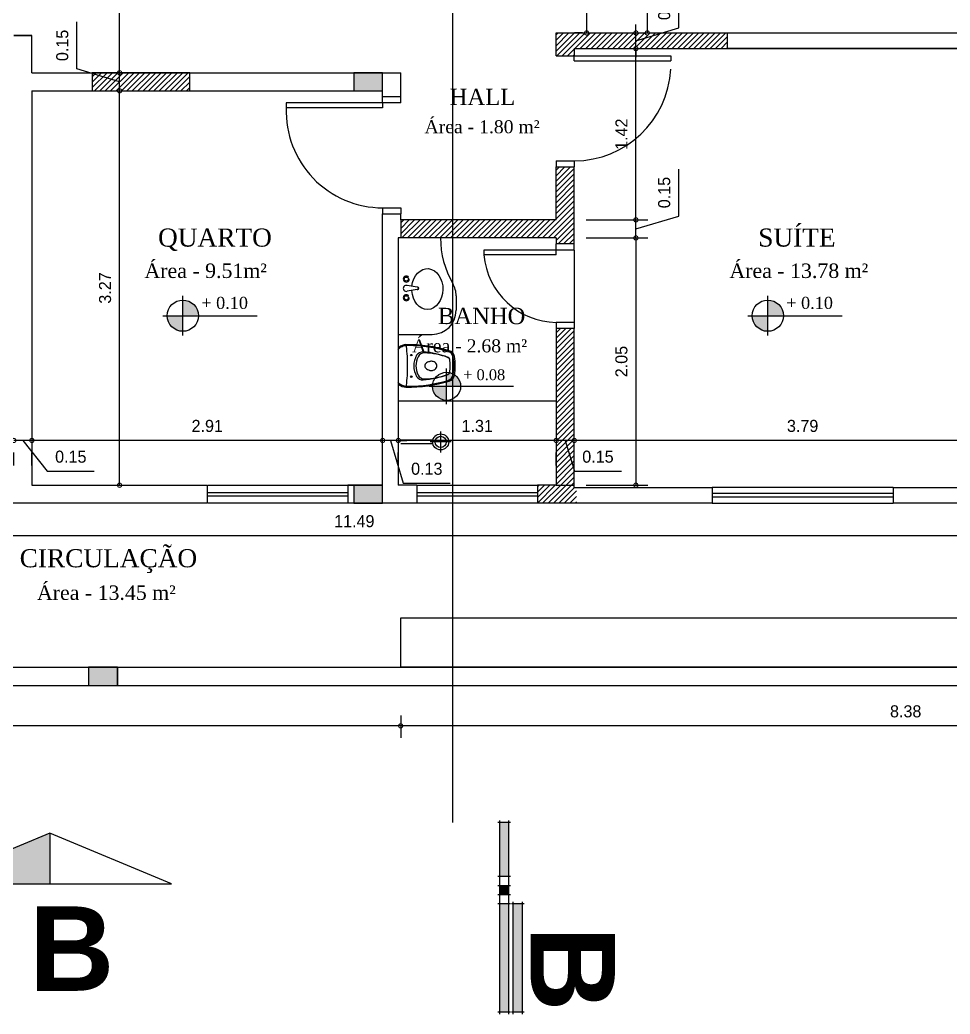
# Model space of a CAD drawing. Extents: x 130 to 509, y 87 to 225.
# Drawn here: x 296.2 to 303.92, y 150.36 to 158.61 of the extents above; entities that cross this region are included whole.
import ezdxf

# ---------------------------------------------------------------- set-up
doc = ezdxf.new("R2010")
doc.units = 0
doc.header["$LTSCALE"] = 7
doc.linetypes.add('ACAD_ISO05W100', pattern=[37.5, 24, -3, 0.5, -3, 0.5, -3, 0.5, -3])
doc.linetypes.add('HIDDEN', pattern=[0.375, 0.25, -0.125])
doc.layers.get('0').update_dxf_attribs({"linetype": 'CONTINUOUS'})
doc.layers.get('DEFPOINTS').update_dxf_attribs({"linetype": 'CONTINUOUS'})
for name, color, linetype in [('01', 7, 'CONTINUOUS'), ('02', 2, 'CONTINUOUS'), ('04', 4, 'CONTINUOUS'), ('05', 5, 'CONTINUOUS'), ('06', 6, 'CONTINUOUS'), ('20', 2, 'CONTINUOUS'), ('20T', 2, 'HIDDEN'), ('30', 3, 'CONTINUOUS'), ('40', 4, 'CONTINUOUS'), ('60', 1, 'CONTINUOUS'), ('CORTE', 5, 'ACAD_ISO05W100'), ('COTAS', 7, 'CONTINUOUS'), ('CT', 8, 'CONTINUOUS'), ('HACH', 7, 'CONTINUOUS'), ('TEXTO', 3, 'CONTINUOUS')]:
    doc.layers.add(name, color=color, linetype=linetype)
doc.styles.add('SANSSERIFBOLD', font='sasb____.pfb')
doc.styles.add('TIMES', font='times.ttf')
doc.dimstyles.get("Standard").update_dxf_attribs({"dimtxt": 0.18, "dimasz": 0.18, "dimexe": 0.18, "dimexo": 0.0625, "dimgap": 0.09, "dimtad": 0, "dimtih": 1, "dimtoh": 1, "dimdec": 4, "dimzin": 0, "dimdsep": 46, "dimtxsty": 'Standard', "dimcen": 0.09, "dimadec": 0, "dimazin": 0, "dimtfac": 1, "dimtdec": 4, "dimtofl": 0, "dimtmove": 0, "dimatfit": 3, "dimfxl": 1, "dimtolj": 1, "dimtzin": 0, "dimarcsym": 0})
pattern_1 = [(45, (-0.118566, 2.160687), (-0.0224506403, 0.0224506403), [])]

# ---------------------------------------------------------------- blocks, each defined once
blk = doc.blocks.new('_DOTSMALL')
at = {"color": 0, "linetype": 'ByBlock', "const_width": 0.5}
blk.add_lwpolyline([(-0.0625, 0, 1), (0.0625, 0, 1)], format="xyb", close=True, dxfattribs=at)
blk = doc.blocks.new('*D35')
at = {"color": 0, "linetype": 'ByBlock'}
for p, q in [((300.7999, 154.9778), (300.7999, 155.2188)), ((304.5899, 154.9778), (304.5899, 155.2188)), ((304.5899, 155.1188), (300.7999, 155.1188))]:
    blk.add_line(p, q, dxfattribs=at)
at = {"layer": 'DEFPOINTS', "color": 0, "linetype": 'ByBlock'}
for p in [(300.7999, 155.1188), (300.7999, 154.7278), (304.5899, 154.7278)]:
    blk.add_point(p, dxfattribs=at)
at = {"color": 0, "linetype": 'ByBlock', "xscale": 0.07, "yscale": 0.07, "zscale": 0.07, "rotation": 180}
blk.add_blockref('_DOTSMALL', (300.7999, 155.1188), dxfattribs=at)
at = {"color": 0, "linetype": 'ByBlock', "xscale": 0.07, "yscale": 0.07, "zscale": 0.07}
blk.add_blockref('_DOTSMALL', (304.5899, 155.1188), dxfattribs=at)
at = {"color": 2, "linetype": 'ByBlock', "insert": (302.6949, 155.2388), "char_height": 0.1, "attachment_point": 5}
blk.add_mtext('\\A1;3.79', dxfattribs=at)
blk = doc.blocks.new('*D37')
at = {"layer": 'COTAS', "color": 0}
for p, q in [((300.7999, 155.1188), (300.6499, 155.1188)), ((300.7249, 155.1188), (300.8014, 154.8638)), ((300.6499, 154.9123), (300.6499, 155.0188)), ((300.8014, 154.8638), (301.1914, 154.8638))]:
    blk.add_line(p, q, dxfattribs=at)
at = {"layer": 'DEFPOINTS', "color": 0}
for p in [(300.6499, 155.1623), (300.6499, 155.1188), (300.7999, 154.7278)]:
    blk.add_point(p, dxfattribs=at)
at = {"layer": 'COTAS', "color": 0, "xscale": 0.07, "yscale": 0.07, "zscale": 0.07, "rotation": 180}
blk.add_blockref('_DOTSMALL', (300.6499, 155.1188), dxfattribs=at)
at = {"layer": 'COTAS', "color": 0, "xscale": 0.07, "yscale": 0.07, "zscale": 0.07}
blk.add_blockref('_DOTSMALL', (300.7999, 155.1188), dxfattribs=at)
at = {"layer": 'COTAS', "color": 2, "insert": (300.9964, 154.9838), "char_height": 0.1, "attachment_point": 5}
blk.add_mtext('\\A1;0.15', dxfattribs=at)
blk = doc.blocks.new('*D38')
at = {"layer": 'COTAS', "color": 0}
for p, q in [((300.6499, 155.1188), (299.3399, 155.1188)), ((299.3399, 154.9123), (299.3399, 155.0188))]:
    blk.add_line(p, q, dxfattribs=at)
at = {"layer": 'DEFPOINTS', "color": 0}
for p in [(299.3399, 155.1623), (300.6499, 155.1623), (299.3399, 155.1188)]:
    blk.add_point(p, dxfattribs=at)
at = {"layer": 'COTAS', "color": 0, "xscale": 0.07, "yscale": 0.07, "zscale": 0.07, "rotation": 180}
blk.add_blockref('_DOTSMALL', (299.3399, 155.1188), dxfattribs=at)
at = {"layer": 'COTAS', "color": 0, "xscale": 0.07, "yscale": 0.07, "zscale": 0.07}
blk.add_blockref('_DOTSMALL', (300.6499, 155.1188), dxfattribs=at)
at = {"layer": 'COTAS', "color": 2, "insert": (299.9949, 155.2388), "char_height": 0.1, "attachment_point": 5}
blk.add_mtext('\\A1;1.31', dxfattribs=at)
blk = doc.blocks.new('*D39')
at = {"layer": 'COTAS', "color": 0}
for p, q in [((299.2099, 155.1188), (299.1399, 155.1188)), ((299.3399, 155.1188), (299.2099, 155.1188)), ((299.3399, 155.1188), (299.2099, 155.1188)), ((299.2749, 155.1188), (299.3814, 154.7638)), ((299.3399, 155.1188), (299.4099, 155.1188)), ((299.2099, 154.9123), (299.2099, 155.0188)), ((299.3814, 154.7638), (299.7714, 154.7638))]:
    blk.add_line(p, q, dxfattribs=at)
at = {"layer": 'DEFPOINTS', "color": 0}
for p in [(299.2099, 155.1623), (299.3399, 155.1623), (299.2099, 155.1188)]:
    blk.add_point(p, dxfattribs=at)
at = {"layer": 'COTAS', "color": 0, "xscale": 0.07, "yscale": 0.07, "zscale": 0.07}
blk.add_blockref('_DOTSMALL', (299.2099, 155.1188), dxfattribs=at)
at = {"layer": 'COTAS', "color": 0, "xscale": 0.07, "yscale": 0.07, "zscale": 0.07, "rotation": 180}
blk.add_blockref('_DOTSMALL', (299.3399, 155.1188), dxfattribs=at)
at = {"layer": 'COTAS', "color": 2, "insert": (299.5764, 154.8838), "char_height": 0.1, "attachment_point": 5}
blk.add_mtext('\\A1;0.13', dxfattribs=at)
blk = doc.blocks.new('*D40')
at = {"layer": 'COTAS', "color": 0}
for p, q in [((299.2099, 155.1188), (296.2999, 155.1188)), ((296.2999, 154.9123), (296.2999, 155.0188))]:
    blk.add_line(p, q, dxfattribs=at)
at = {"layer": 'DEFPOINTS', "color": 0}
for p in [(296.2999, 155.1623), (299.2099, 155.1623), (296.2999, 155.1188)]:
    blk.add_point(p, dxfattribs=at)
at = {"layer": 'COTAS', "color": 0, "xscale": 0.07, "yscale": 0.07, "zscale": 0.07, "rotation": 180}
blk.add_blockref('_DOTSMALL', (296.2999, 155.1188), dxfattribs=at)
at = {"layer": 'COTAS', "color": 0, "xscale": 0.07, "yscale": 0.07, "zscale": 0.07}
blk.add_blockref('_DOTSMALL', (299.2099, 155.1188), dxfattribs=at)
at = {"layer": 'COTAS', "color": 2, "insert": (297.7549, 155.2388), "char_height": 0.1, "attachment_point": 5}
blk.add_mtext('\\A1;2.91', dxfattribs=at)
blk = doc.blocks.new('*D41')
at = {"layer": 'COTAS', "color": 0}
for p, q in [((296.2999, 155.1188), (296.1499, 155.1188)), ((296.2249, 155.1188), (296.4275, 154.8638)), ((296.1499, 154.9123), (296.1499, 155.0188)), ((296.4275, 154.8638), (296.8175, 154.8638))]:
    blk.add_line(p, q, dxfattribs=at)
at = {"layer": 'DEFPOINTS', "color": 0}
for p in [(296.1499, 155.1623), (296.2999, 155.1623), (296.1499, 155.1188)]:
    blk.add_point(p, dxfattribs=at)
at = {"layer": 'COTAS', "color": 0, "xscale": 0.07, "yscale": 0.07, "zscale": 0.07, "rotation": 180}
blk.add_blockref('_DOTSMALL', (296.1499, 155.1188), dxfattribs=at)
at = {"layer": 'COTAS', "color": 0, "xscale": 0.07, "yscale": 0.07, "zscale": 0.07}
blk.add_blockref('_DOTSMALL', (296.2999, 155.1188), dxfattribs=at)
at = {"layer": 'COTAS', "color": 2, "insert": (296.6225, 154.9838), "char_height": 0.1, "attachment_point": 5}
blk.add_mtext('\\A1;0.15', dxfattribs=at)
blk = doc.blocks.new('*D55')
at = {"color": 0, "linetype": 'ByBlock'}
for p, q in [((300.8999, 156.7978), (301.4115, 156.7978)), ((301.3115, 156.7978), (301.3115, 154.7478)), ((300.8999, 154.7478), (301.4115, 154.7478))]:
    blk.add_line(p, q, dxfattribs=at)
at = {"layer": 'DEFPOINTS', "color": 0, "linetype": 'ByBlock'}
for p in [(300.6499, 156.7978), (300.6499, 154.7478), (301.3115, 154.7478)]:
    blk.add_point(p, dxfattribs=at)
at = {"color": 0, "linetype": 'ByBlock', "xscale": 0.07, "yscale": 0.07, "zscale": 0.07}
for p, rotation in [((301.3115, 156.7978), 90), ((301.3115, 154.7478), 270)]:
    blk.add_blockref('_DOTSMALL', p, dxfattribs=dict(at, rotation=rotation))
at = {"color": 2, "linetype": 'ByBlock', "insert": (301.1915, 155.7728), "char_height": 0.1, "attachment_point": 5, "rotation": 90}
blk.add_mtext('\\A1;2.05', dxfattribs=at)
blk = doc.blocks.new('*D56')
at = {"layer": 'COTAS', "color": 0}
for p, q in [((301.6665, 156.9793), (301.6665, 157.3693)), ((301.3115, 156.8728), (301.6665, 156.9793)), ((300.8999, 156.9478), (301.4115, 156.9478)), ((301.3115, 156.7978), (301.3115, 156.9478))]:
    blk.add_line(p, q, dxfattribs=at)
at = {"layer": 'DEFPOINTS', "color": 0}
for p in [(300.6499, 156.9478), (301.3115, 156.9478), (300.6499, 156.7978)]:
    blk.add_point(p, dxfattribs=at)
at = {"layer": 'COTAS', "color": 0, "xscale": 0.07, "yscale": 0.07, "zscale": 0.07}
for p, rotation in [((301.3115, 156.9478), 90), ((301.3115, 156.7978), 270)]:
    blk.add_blockref('_DOTSMALL', p, dxfattribs=dict(at, rotation=rotation))
at = {"layer": 'COTAS', "color": 2, "insert": (301.5465, 157.1743), "char_height": 0.1, "attachment_point": 5, "rotation": 90}
blk.add_mtext('\\A1;0.15', dxfattribs=at)
blk = doc.blocks.new('*D57')
at = {"layer": 'COTAS', "color": 0}
for p, q in [((301.0499, 158.3678), (301.4115, 158.3678)), ((301.3115, 156.9478), (301.3115, 158.3678))]:
    blk.add_line(p, q, dxfattribs=at)
at = {"layer": 'DEFPOINTS', "color": 0}
for p in [(300.7999, 158.3678), (301.3115, 158.3678), (300.6499, 156.9478)]:
    blk.add_point(p, dxfattribs=at)
at = {"layer": 'COTAS', "color": 0, "xscale": 0.07, "yscale": 0.07, "zscale": 0.07}
for p, rotation in [((301.3115, 158.3678), 90), ((301.3115, 156.9478), 270)]:
    blk.add_blockref('_DOTSMALL', p, dxfattribs=dict(at, rotation=rotation))
at = {"layer": 'COTAS', "color": 2, "insert": (301.1915, 157.6578), "char_height": 0.1, "attachment_point": 5, "rotation": 90}
blk.add_mtext('\\A1;1.42', dxfattribs=at)
blk = doc.blocks.new('*D58')
at = {"layer": 'COTAS', "color": 0}
for p, q in [((301.6665, 158.5393), (301.6665, 158.9293)), ((301.3115, 158.4978), (301.3115, 158.5678)), ((301.3115, 158.4328), (301.6665, 158.5393)), ((301.0499, 158.4978), (301.4115, 158.4978)), ((301.3115, 158.3678), (301.3115, 158.4978)), ((301.3115, 158.3678), (301.3115, 158.4978)), ((301.3115, 158.3678), (301.3115, 158.2978))]:
    blk.add_line(p, q, dxfattribs=at)
at = {"layer": 'DEFPOINTS', "color": 0}
for p in [(300.7999, 158.4978), (301.3115, 158.4978), (300.7999, 158.3678)]:
    blk.add_point(p, dxfattribs=at)
at = {"layer": 'COTAS', "color": 0, "xscale": 0.07, "yscale": 0.07, "zscale": 0.07}
for p, rotation in [((301.3115, 158.4978), 270), ((301.3115, 158.3678), 90)]:
    blk.add_blockref('_DOTSMALL', p, dxfattribs=dict(at, rotation=rotation))
at = {"layer": 'COTAS', "color": 2, "insert": (301.5465, 158.7343), "char_height": 0.1, "attachment_point": 5, "rotation": 90}
blk.add_mtext('\\A1;0.13', dxfattribs=at)
blk = doc.blocks.new('*D59')
at = {"color": 0, "linetype": 'ByBlock'}
for p, q in [((300.868, 161.4778), (300.8022, 161.4778)), ((300.9022, 161.4778), (300.9022, 158.4978)), ((300.868, 158.4978), (300.8022, 158.4978))]:
    blk.add_line(p, q, dxfattribs=at)
at = {"layer": 'DEFPOINTS', "color": 0, "linetype": 'ByBlock'}
for p in [(301.118, 161.4778), (300.9022, 158.4978), (301.118, 158.4978)]:
    blk.add_point(p, dxfattribs=at)
at = {"color": 0, "linetype": 'ByBlock', "xscale": 0.07, "yscale": 0.07, "zscale": 0.07}
for p, rotation in [((300.9022, 161.4778), 90), ((300.9022, 158.4978), 270)]:
    blk.add_blockref('_DOTSMALL', p, dxfattribs=dict(at, rotation=rotation))
at = {"color": 2, "linetype": 'ByBlock', "insert": (300.7822, 159.9878), "char_height": 0.1, "attachment_point": 5, "rotation": 90}
blk.add_mtext('\\A1;2.98', dxfattribs=at)
blk = doc.blocks.new('*D70')
at = {"color": 0, "linetype": 'ByBlock'}
for p, q in [((296.7774, 158.0178), (296.9274, 158.0178)), ((297.0274, 154.7478), (297.0274, 158.0178)), ((296.7774, 154.7478), (296.9274, 154.7478))]:
    blk.add_line(p, q, dxfattribs=at)
at = {"layer": 'DEFPOINTS', "color": 0, "linetype": 'ByBlock'}
for p in [(297.0274, 158.0178), (297.0274, 158.0178), (297.0274, 154.7478)]:
    blk.add_point(p, dxfattribs=at)
at = {"color": 0, "linetype": 'ByBlock', "xscale": 0.07, "yscale": 0.07, "zscale": 0.07}
for p, rotation in [((297.0274, 158.0178), 90), ((297.0274, 154.7478), 270)]:
    blk.add_blockref('_DOTSMALL', p, dxfattribs=dict(at, rotation=rotation))
at = {"color": 2, "linetype": 'ByBlock', "insert": (296.9074, 156.3828), "char_height": 0.1, "attachment_point": 5, "rotation": 90}
blk.add_mtext('\\A1;3.27', dxfattribs=at)
blk = doc.blocks.new('*D71')
at = {"layer": 'COTAS', "color": 0}
for p, q in [((296.6724, 158.1993), (296.6724, 158.5893)), ((297.0274, 158.0928), (296.6724, 158.1993)), ((296.7774, 158.1678), (296.9274, 158.1678)), ((297.0274, 158.0178), (297.0274, 158.1678))]:
    blk.add_line(p, q, dxfattribs=at)
at = {"layer": 'DEFPOINTS', "color": 0}
for p in [(297.0274, 158.1678), (297.0274, 158.1678), (297.0274, 158.0178)]:
    blk.add_point(p, dxfattribs=at)
at = {"layer": 'COTAS', "color": 0, "xscale": 0.07, "yscale": 0.07, "zscale": 0.07}
for p, rotation in [((297.0274, 158.1678), 90), ((297.0274, 158.0178), 270)]:
    blk.add_blockref('_DOTSMALL', p, dxfattribs=dict(at, rotation=rotation))
at = {"layer": 'COTAS', "color": 2, "insert": (296.5524, 158.3943), "char_height": 0.1, "attachment_point": 5, "rotation": 90}
blk.add_mtext('\\A1;0.15', dxfattribs=at)
blk = doc.blocks.new('*D72')
at = {"layer": 'COTAS', "color": 0}
for p, q in [((296.7774, 161.4778), (296.9274, 161.4778)), ((297.0274, 158.1678), (297.0274, 161.4778))]:
    blk.add_line(p, q, dxfattribs=at)
at = {"layer": 'DEFPOINTS', "color": 0}
for p in [(297.0274, 161.4778), (297.0274, 161.4778), (297.0274, 158.1678)]:
    blk.add_point(p, dxfattribs=at)
at = {"layer": 'COTAS', "color": 0, "xscale": 0.07, "yscale": 0.07, "zscale": 0.07}
for p, rotation in [((297.0274, 161.4778), 90), ((297.0274, 158.1678), 270)]:
    blk.add_blockref('_DOTSMALL', p, dxfattribs=dict(at, rotation=rotation))
at = {"layer": 'COTAS', "color": 2, "insert": (296.9074, 159.8228), "char_height": 0.1, "attachment_point": 5, "rotation": 90}
blk.add_mtext('\\A1;3.31', dxfattribs=at)
blk = doc.blocks.new('*D159')
at = {"layer": 'COTAS', "color": 0}
for p, q in [((301.4057, 159.3978), (301.4057, 158.4978)), ((301.298, 158.4978), (301.3057, 158.4978))]:
    blk.add_line(p, q, dxfattribs=at)
at = {"layer": 'DEFPOINTS', "color": 0}
for p in [(301.8253, 159.3978), (301.4057, 158.4978), (301.548, 158.4978)]:
    blk.add_point(p, dxfattribs=at)
at = {"layer": 'COTAS', "color": 0, "xscale": 0.07, "yscale": 0.07, "zscale": 0.07}
for p, rotation in [((301.4057, 159.3978), 90), ((301.4057, 158.4978), 270)]:
    blk.add_blockref('_DOTSMALL', p, dxfattribs=dict(at, rotation=rotation))
at = {"layer": 'COTAS', "color": 2, "insert": (301.2857, 158.9478), "char_height": 0.1, "attachment_point": 5, "rotation": 90}
blk.add_mtext('\\A1;0.9', dxfattribs=at)
blk = doc.blocks.new('*D171')
at = {"color": 0, "linetype": 'ByBlock'}
for p, q in [((293.2299, 154.3478), (293.2299, 154.229)), ((304.7199, 154.329), (293.2299, 154.329)), ((304.7199, 154.3478), (304.7199, 154.229))]:
    blk.add_line(p, q, dxfattribs=at)
at = {"layer": 'DEFPOINTS', "color": 0, "linetype": 'ByBlock'}
for p in [(293.2299, 154.5978), (304.7199, 154.5978), (293.2299, 154.329)]:
    blk.add_point(p, dxfattribs=at)
at = {"color": 0, "linetype": 'ByBlock', "xscale": 0.07, "yscale": 0.07, "zscale": 0.07, "rotation": 180}
blk.add_blockref('_DOTSMALL', (293.2299, 154.329), dxfattribs=at)
at = {"color": 0, "linetype": 'ByBlock', "xscale": 0.07, "yscale": 0.07, "zscale": 0.07}
blk.add_blockref('_DOTSMALL', (304.7199, 154.329), dxfattribs=at)
at = {"color": 2, "linetype": 'ByBlock', "insert": (298.9749, 154.449), "char_height": 0.1, "attachment_point": 5}
blk.add_mtext('\\A1;11.49', dxfattribs=at)
blk = doc.blocks.new('*D176')
at = {"color": 0, "linetype": 'ByBlock'}
for p, q in [((307.7399, 153.3978), (307.7399, 152.6522)), ((299.3599, 152.8378), (299.3599, 152.6522)), ((307.7399, 152.7522), (299.3599, 152.7522))]:
    blk.add_line(p, q, dxfattribs=at)
at = {"layer": 'DEFPOINTS', "color": 0, "linetype": 'ByBlock'}
for p in [(307.7399, 153.6478), (299.3599, 153.0878), (299.3599, 152.7522)]:
    blk.add_point(p, dxfattribs=at)
at = {"color": 0, "linetype": 'ByBlock', "xscale": 0.07, "yscale": 0.07, "zscale": 0.07, "rotation": 180}
blk.add_blockref('_DOTSMALL', (299.3599, 152.7522), dxfattribs=at)
at = {"color": 0, "linetype": 'ByBlock', "xscale": 0.07, "yscale": 0.07, "zscale": 0.07}
blk.add_blockref('_DOTSMALL', (307.7399, 152.7522), dxfattribs=at)
at = {"color": 2, "linetype": 'ByBlock', "insert": (303.5499, 152.8722), "char_height": 0.1, "attachment_point": 5}
blk.add_mtext('\\A1;8.38', dxfattribs=at)
blk = doc.blocks.new('*D177')
at = {"layer": 'COTAS', "color": 0}
for p, q in [((284.8099, 152.9878), (284.8099, 152.6522)), ((299.3599, 152.7522), (284.8099, 152.7522))]:
    blk.add_line(p, q, dxfattribs=at)
at = {"layer": 'DEFPOINTS', "color": 0}
for p in [(284.8099, 153.2378), (299.3599, 153.0878), (284.8099, 152.7522)]:
    blk.add_point(p, dxfattribs=at)
at = {"layer": 'COTAS', "color": 0, "xscale": 0.07, "yscale": 0.07, "zscale": 0.07, "rotation": 180}
blk.add_blockref('_DOTSMALL', (284.8099, 152.7522), dxfattribs=at)
at = {"layer": 'COTAS', "color": 0, "xscale": 0.07, "yscale": 0.07, "zscale": 0.07}
blk.add_blockref('_DOTSMALL', (299.3599, 152.7522), dxfattribs=at)
at = {"layer": 'COTAS', "color": 2, "insert": (292.0849, 152.8722), "char_height": 0.1, "attachment_point": 5}
blk.add_mtext('\\A1;14.55', dxfattribs=at)
blk = doc.blocks.new('CT')
at = {"layer": 'CT'}
for p, q in [((-2.14, 0.25), (-0.9, 0.25)), ((-2.12, 0.27), (-2.12, 0.13)), ((-0.92, 0.27), (-0.92, 0.13)), ((-2.14, 0.15), (-0.9, 0.15)), ((-2.12, 0.12), (-2.12, -0.02)), ((-0.92, 0.12), (-0.92, -0.02)), ((-0.82, 0.12), (-0.82, -0.02)), ((-0.72, 0.12), (-0.72, -0.02)), ((-0.62, 0.12), (-0.62, -0.02)), ((-0.02, 0.12), (-0.02, -0.02)), ((-2.14, 0.1), (0, 0.1)), ((-2.14, 0), (0, 0))]:
    blk.add_line(p, q, dxfattribs=at)
for points in [[(-2.12, 0.15), (-0.92, 0.15), (-2.12, 0.25), (-0.92, 0.25)], [(-2.12, 0), (-0.92, 0), (-2.12, 0.1), (-0.92, 0.1)], [(-0.82, 0), (-0.72, 0), (-0.82, 0.1), (-0.72, 0.1)], [(-0.62, 0), (-0.02, 0), (-0.62, 0.1), (-0.02, 0.1)]]:
    blk.add_solid(points, dxfattribs=at)
blk = doc.blocks.new('A$C1A152EBB')
at = {"layer": 'CORTE'}
blk.add_line((0, 14.4679), (0, 1.59), dxfattribs=at)
at = {"layer": 'CORTE', "xscale": -0.75, "yscale": 0.75, "zscale": 0.75, "rotation": 270}
blk.add_blockref('CT', (0.392, 1.605), dxfattribs=at)
at = {"layer": 'CORTE', "color": 4, "style": 'SANSSERIFBOLD'}
blk.add_text('B', height=0.7, rotation=270, dxfattribs=at).set_placement((0.648, 0.7287))

msp = doc.modelspace()

# ---------------------------------------------------------------- hatches: boundary and pattern name
at = {"layer": '01'}
h = msp.add_hatch(color=256, dxfattribs=at)
h.paths.add_polyline_path([(297.5523, 156.2828), (297.5523, 156.1533), (297.6818, 156.1533, 0.414214)])
h.paths.add_polyline_path([(297.5523, 156.1533), (297.4227, 156.1533, 0.414214), (297.5523, 156.0237)])
h = msp.add_hatch(color=256, dxfattribs=at)
h.paths.add_polyline_path([(302.4058, 156.2828), (302.4058, 156.1533), (302.5354, 156.1533, 0.414214)])
h.paths.add_polyline_path([(302.4058, 156.1533), (302.2763, 156.1533, 0.414214), (302.4058, 156.0237)])
h = msp.add_hatch(color=256, dxfattribs=at)
h.paths.add_polyline_path([(299.7407, 155.6845), (299.7407, 155.5679), (299.8573, 155.5679, 0.414214)])
h.paths.add_polyline_path([(299.7407, 155.5679), (299.624, 155.5679, 0.414214), (299.7407, 155.4513)])
at = {"layer": '04'}
for points in [[(299.2099, 158.1678), (298.9699, 158.1678), (298.9699, 158.0178), (299.2099, 158.0178)], [(299.2099, 154.7478), (298.9699, 154.7478), (298.9699, 154.5978), (299.2099, 154.5978)], [(297.0099, 153.2378), (296.7699, 153.2378), (296.7699, 153.0878), (297.0099, 153.0878)]]:
    msp.add_hatch(color=256, dxfattribs=at).paths.add_polyline_path(points)
at = {"layer": '05'}
msp.add_hatch(color=256, dxfattribs=at).paths.add_polyline_path([(295.4378, 151.4434), (296.4475, 151.4434), (296.4475, 151.8631)])
at = {"layer": 'COTAS'}
h = msp.add_hatch(dxfattribs=at)
h.set_pattern_fill('ANSI31', color=256, scale=0.01, style=0)
h.set_pattern_definition(pattern_1)
h.paths.add_polyline_path([(300.7999, 154.7478), (300.4949, 154.7478), (300.4949, 154.7278), (300.7999, 154.7278)])
h.paths.add_polyline_path([(300.8199, 154.7278), (300.4949, 154.7278), (300.4949, 154.5978), (300.8199, 154.5978)])
at = {"layer": 'HACH'}
h = msp.add_hatch(dxfattribs=at)
h.set_pattern_fill('ANSI31', color=256, scale=0.01, style=0)
h.set_pattern_definition(pattern_1)
h.paths.add_polyline_path([(302.0699, 158.4978), (301.1399, 158.4978), (301.1399, 158.3678), (302.0699, 158.3678)])
h.paths.add_polyline_path([(301.1399, 158.4978), (301.0099, 158.4978), (301.0099, 158.3678), (301.1399, 158.3678)])
h.paths.add_polyline_path([(301.0099, 158.4978), (300.6499, 158.4978), (300.6499, 158.3074), (300.7999, 158.3074), (300.7999, 158.3678), (301.0099, 158.3678)])
h = msp.add_hatch(dxfattribs=at)
h.set_pattern_fill('ANSI31', color=256, scale=0.01, style=0)
h.set_pattern_definition(pattern_1)
h.paths.add_polyline_path([(297.6099, 158.0178), (297.6099, 158.1678), (296.7999, 158.1678), (296.7999, 158.0178)])
h = msp.add_hatch(dxfattribs=at)
h.set_pattern_fill('ANSI31', color=256, scale=0.01, style=0)
h.set_pattern_definition(pattern_1)
h.paths.add_polyline_path([(300.6499, 156.7978), (300.6499, 156.7478), (300.7999, 156.7478), (300.7999, 157.3874), (300.6499, 157.3874), (300.6499, 156.9478), (299.3599, 156.9478), (299.3599, 156.7978)])
h = msp.add_hatch(dxfattribs=at)
h.set_pattern_fill('ANSI31', color=256, scale=0.01, style=0)
h.set_pattern_definition(pattern_1)
h.paths.add_polyline_path([(300.7999, 156.0478), (300.6499, 156.0478), (300.6499, 154.7478), (300.7999, 154.7478)])

# ---------------------------------------------------------------- linework, layer by layer
at = {"layer": '01'}
msp.add_line((301.9449, 154.5978), (303.4449, 154.5978), dxfattribs=at)
at = {"layer": '02'}
for p, q in [((299.3599, 153.6478), (307.7399, 153.6478)), ((299.3599, 153.2378), (299.3599, 153.6478))]:
    msp.add_line(p, q, dxfattribs=at)
at = {"layer": '04'}
msp.add_line((297.0099, 153.2378), (297.0099, 153.0878), dxfattribs=at)
for points in [[(299.2099, 158.1678), (298.9699, 158.1678), (298.9699, 158.0178), (299.2099, 158.0178)], [(299.2099, 154.7478), (298.9699, 154.7478), (298.9699, 154.5978), (299.2099, 154.5978)], [(297.0099, 153.2378), (296.7699, 153.2378), (296.7699, 153.0878), (297.0099, 153.0878)]]:
    msp.add_lwpolyline(points, close=True, dxfattribs=at)
at = {"layer": '05'}
msp.add_line((296.4475, 151.8631), (296.4475, 151.4434), dxfattribs=at)
msp.add_lwpolyline([(297.4572, 151.4434), (296.4475, 151.8631), (295.4378, 151.4434), (297.4572, 151.4434)], dxfattribs=at)
at = {"layer": '06'}
for p, q in [((296.2999, 158.4778), (296.1499, 158.4778)), ((296.1499, 158.4778), (296.2999, 158.4778)), ((296.2999, 158.1678), (296.2999, 158.4778)), ((300.6499, 158.4978), (304.5899, 158.4978)), ((300.6499, 158.3074), (300.6499, 158.4978)), ((302.0699, 158.4978), (302.0699, 158.3678)), ((300.7999, 158.3678), (304.5899, 158.3678)), ((300.7999, 158.3678), (300.7999, 158.3074)), ((300.6499, 158.3074), (300.7999, 158.3074)), ((296.2999, 158.1678), (299.3599, 158.1678)), ((299.3599, 157.9678), (299.3599, 158.1678)), ((296.2999, 158.0178), (296.2999, 154.7478)), ((296.2999, 158.0178), (299.2099, 158.0178)), ((299.2099, 157.9678), (299.2099, 158.0178)), ((299.3599, 157.9678), (299.2099, 157.9678)), ((300.6499, 156.9478), (300.6499, 157.3874)), ((300.6499, 157.3874), (300.7999, 157.3874)), ((300.7999, 156.7478), (300.7999, 157.3874)), ((299.2099, 154.7478), (299.2099, 156.9978)), ((299.2099, 156.9978), (299.3599, 156.9978)), ((299.3599, 156.9478), (299.3599, 156.9978)), ((300.6499, 156.9478), (299.3599, 156.9478)), ((299.3599, 156.9478), (299.3599, 156.7978)), ((299.3399, 156.7978), (299.3399, 154.7478)), ((300.6499, 156.7978), (299.3399, 156.7978)), ((300.6499, 156.7978), (300.6499, 156.7478)), ((300.6499, 156.7978), (300.6499, 156.7478)), ((300.7999, 156.7478), (300.6499, 156.7478)), ((300.6499, 156.0478), (300.6499, 154.7478)), ((300.7999, 156.0478), (300.6499, 156.0478)), ((300.7999, 154.7278), (300.7999, 156.0478)), ((296.2999, 154.7478), (297.7549, 154.7478)), ((297.7549, 154.7478), (297.7549, 154.5978)), ((298.9199, 154.7478), (298.9199, 154.5978)), ((299.2099, 154.7478), (298.9199, 154.7478)), ((298.9199, 154.7478), (299.2099, 154.7478)), ((298.9199, 154.7478), (299.2099, 154.7478)), ((298.9199, 154.7478), (298.9199, 154.5978)), ((299.2099, 154.7478), (298.9199, 154.7478)), ((299.4949, 154.7478), (299.3399, 154.7478)), ((299.4949, 154.7478), (299.4949, 154.5978)), ((300.6499, 154.7478), (300.4949, 154.7478)), ((300.4949, 154.7478), (300.4949, 154.5978)), ((300.6499, 154.7478), (300.7999, 154.7478)), ((300.7999, 154.7278), (301.9449, 154.7278)), ((301.9449, 154.7278), (301.9449, 154.5978)), ((303.4449, 154.7278), (304.5899, 154.7278)), ((303.4449, 154.7278), (303.4449, 154.5978)), ((297.7549, 154.5978), (295.4999, 154.5978)), ((299.4949, 154.5978), (298.9199, 154.5978)), ((301.9449, 154.5978), (300.4949, 154.5978)), ((304.7199, 154.5978), (303.4449, 154.5978)), ((284.8099, 153.2378), (309.5599, 153.2378)), ((309.5599, 153.2378), (299.3599, 153.2378)), ((284.6599, 153.0878), (309.7099, 153.0878))]:
    msp.add_line(p, q, dxfattribs=at)
msp.add_lwpolyline([(296.7999, 158.0178), (297.6099, 158.0178), (297.6099, 158.1678), (296.7999, 158.1678)], close=True, dxfattribs=at)
at = {"layer": '20'}
for p, q in [((304.5773, 158.3678), (302.0773, 158.3678)), ((300.7999, 156.6978), (300.7999, 156.0978)), ((299.4963, 156.3897), (299.414, 156.4033)), ((299.5034, 156.3885), (299.4963, 156.3897)), ((297.5523, 155.9886), (297.5523, 156.3179)), ((299.4963, 156.3697), (299.414, 156.356)), ((299.5034, 156.3709), (299.4963, 156.3697)), ((299.8199, 156.3184), (299.8199, 156.1978)), ((302.4058, 155.9886), (302.4058, 156.3179)), ((297.3876, 156.1533), (298.1684, 156.1533)), ((302.2411, 156.1533), (303.0219, 156.1533)), ((299.3399, 155.9978), (299.6199, 155.9978)), ((299.7407, 155.4197), (299.7407, 155.7161)), ((299.5924, 155.5679), (300.2951, 155.5679)), ((299.3399, 155.4478), (300.6499, 155.4478)), ((299.6914, 155.1932), (299.6914, 155.02)), ((299.6265, 155.1216), (299.3611, 155.1216)), ((299.6265, 155.0916), (299.3611, 155.0916)), ((299.7779, 155.1066), (299.6048, 155.1066)), ((297.7599, 154.7478), (298.9199, 154.7478)), ((299.4949, 154.7478), (300.4949, 154.7478)), ((303.4449, 154.7278), (301.9449, 154.7278)), ((298.9199, 154.5978), (297.7599, 154.5978)), ((300.4949, 154.5978), (299.4949, 154.5978)), ((301.9449, 154.5978), (303.4449, 154.5978))]:
    msp.add_line(p, q, dxfattribs=at)
for centre, radius in [((299.406, 156.457), 0.017), ((299.406, 156.3023), 0.017), ((297.5523, 156.1533), 0.1296), ((302.4058, 156.1533), 0.1296), ((299.4481, 155.8264), 0.00614), ((299.4481, 155.6477), 0.00614), ((299.7407, 155.5679), 0.1166), ((299.6914, 155.1066), 0.0666), ((299.6914, 155.1066), 0.0466)]:
    msp.add_circle(centre, radius, dxfattribs=at)
for centre, radius, start, end in [((300.4421, 156.7987), 0.7522, 180.07307, 210.29176), ((299.406, 156.457), 0.025, 71.15128, 288.84872), ((299.406, 156.457), 0.025, 53.7684, 71.15128), ((299.4378, 156.4724), 0.0177, 164.34376, 247.25281), ((299.406, 156.3797), 0.025, 71.15128, 288.84872), ((299.406, 156.457), 0.025, 288.84872, 357.82817), ((299.4997, 156.3797), 0.0106, 251.28454, 108.71546), ((299.4982, 156.3797), 0.0103, 300.80459, 59.19541), ((299.6199, 156.3184), 0.2, 0, 30.29176), ((299.406, 156.3023), 0.025, 71.15128, 288.84872), ((299.406, 156.3023), 0.025, 53.7684, 71.15128), ((299.406, 156.3023), 0.025, 288.84872, 357.82817), ((299.4378, 156.3177), 0.0177, 164.34376, 247.25281), ((299.6199, 156.1978), 0.2, 270, 0), ((299.3121, 155.9326), 0.0537, 303.63346, 308.14447), ((299.4033, 155.8291), 0.0844, 90, 133.46742), ((299.4033, 155.8184), 0.0844, 105.50536, 133.46742), ((299.4253, 155.7408), 0.165, 98.42833, 106.02162), ((299.4253, 155.7408), 0.165, 90.7149, 98.42833), ((299.402, 155.898), 0.00614, 6.36514, 98.42833), ((299.4121, 154.686), 1.2276, 73.39886, 90.40999), ((297.9594, 155.7371), 1.4578, 0, 6.36514), ((299.4121, 154.686), 1.2199, 73.80428, 89.47564), ((299.3531, 155.8641), 0.0173, 130.70507, 155.47631), ((299.3461, 155.8815), 0.00767, 123.63346, 174.28282), ((299.3121, 155.9219), 0.0537, 303.63346, 308.14447), ((299.6404, 155.7371), 0.1726, 149.44173, 180), ((299.6588, 155.7371), 0.1726, 153.89104, 180), ((299.5413, 155.7956), 0.0575, 85.75234, 149.44173), ((299.5555, 155.7877), 0.0575, 87.97106, 153.89104), ((299.4887, 155.0878), 0.7672, 69.74021, 85.75234), ((299.5358, 155.2318), 0.6138, 69.0812, 87.97106), ((299.7352, 155.7985), 0.0614, 9.11008, 73.80428), ((299.7475, 155.7889), 0.0199, 7.46333, 69.74021), ((299.7453, 155.8036), 0.0614, 9.59585, 73.39886), ((299.3519, 155.7371), 0.4496, 0, 9.11008), ((299.3519, 155.7371), 0.4603, 0, 9.59585), ((297.9594, 155.7371), 1.4578, 353.63486, 0), ((299.6404, 155.7371), 0.1726, 180, 210.55827), ((299.6588, 155.7371), 0.1726, 180, 206.10896), ((299.5864, 155.7371), 0.0266, 150.27047, 180), ((299.5864, 155.7371), 0.0266, 180, 209.72953), ((299.5976, 155.7307), 0.0395, 125.95431, 150.27047), ((299.6049, 155.7206), 0.0519, 106.72234, 125.95431), ((299.6097, 155.7047), 0.0685, 97.87808, 106.72234), ((299.5996, 155.7757), 0.00319, 283.50986, 320.52815), ((299.6045, 155.7707), 0.00385, 109.47021, 129.98626), ((299.6135, 155.7266), 0.0488, 71.17555, 102.22206), ((299.6136, 155.7243), 0.051, 52.07327, 72.11164), ((299.6197, 155.7321), 0.0411, 27.99373, 52.07327), ((299.629, 155.7371), 0.0306, 0, 27.99373), ((299.629, 155.7371), 0.0306, 332.00627, 0), ((299.7478, 155.7865), 0.0199, 7.11969, 69.0812), ((299.3519, 155.7371), 0.4189, 0, 7.46333), ((299.3519, 155.7371), 0.4189, 352.53667, 0), ((299.3519, 155.7371), 0.4496, 350.88992, 0), ((299.3519, 155.7371), 0.4603, 350.40415, 0), ((299.5413, 155.6785), 0.0575, 210.55827, 274.24766), ((299.5555, 155.6864), 0.0575, 206.10896, 272.02894), ((299.4887, 156.3863), 0.7672, 274.24766, 290.25979), ((299.5358, 156.2423), 0.6138, 272.02894, 290.9188), ((299.5976, 155.7434), 0.0395, 209.72953, 234.04569), ((299.6049, 155.7535), 0.0519, 234.04569, 253.27766), ((299.6097, 155.7694), 0.0685, 253.27766, 262.12192), ((299.5996, 155.6984), 0.00319, 39.47185, 76.49014), ((299.6045, 155.7034), 0.00385, 230.01374, 250.52979), ((299.6135, 155.7475), 0.0488, 257.77794, 288.82445), ((299.6136, 155.7498), 0.051, 287.88836, 307.92673), ((299.6197, 155.742), 0.0411, 307.92673, 332.00627), ((299.7352, 155.6756), 0.0614, 286.19572, 350.88992), ((299.7475, 155.6852), 0.0199, 290.25979, 352.53667), ((299.7478, 155.6876), 0.0199, 290.9188, 352.88031), ((299.7453, 155.6705), 0.0614, 286.60114, 350.40415), ((299.3531, 155.61), 0.0173, 204.52369, 229.29493), ((299.3461, 155.5926), 0.00767, 185.71718, 236.36654), ((299.3121, 155.5522), 0.0537, 51.85553, 56.36654), ((299.3121, 155.5415), 0.0537, 51.85553, 56.36654), ((299.4033, 155.6557), 0.0844, 226.53258, 254.49464), ((299.4033, 155.645), 0.0844, 226.53258, 270), ((299.4253, 155.7333), 0.165, 253.97838, 261.57167), ((299.402, 155.5761), 0.00614, 261.57167, 353.63486), ((299.4253, 155.7333), 0.165, 261.57167, 269.2851), ((299.4121, 156.7881), 1.2276, 269.59001, 286.60114), ((299.4121, 156.7881), 1.2199, 270.52436, 286.19572)]:
    msp.add_arc(centre, radius, start, end, dxfattribs=at)
at = {"layer": '20', "extrusion": (0, 0, -1)}
msp.add_ellipse((299.581, 156.3744), major_axis=(0, -0.1695), ratio=0.761012, start_param=1.703526, end_param=7.782977, dxfattribs=at)
at = {"layer": '20T'}
for centre, radius, start, end in [((300.7992, 158.2393), 0.8019, 270.05524, 357.00716), ((299.2103, 157.8487), 0.8009, 177.91955, 269.97164), ((300.6606, 156.7106), 0.613, 184.94746, 269.00241)]:
    msp.add_arc(centre, radius, start, end, dxfattribs=at)
at = {"layer": '30'}
for p, q in [((297.7599, 154.6878), (298.9199, 154.6878)), ((298.9199, 154.6578), (297.7599, 154.6578)), ((299.4949, 154.6878), (300.4949, 154.6878)), ((300.4949, 154.6578), (299.4949, 154.6578)), ((303.4449, 154.6795), (301.9449, 154.6795)), ((301.9449, 154.65), (303.4449, 154.65))]:
    msp.add_line(p, q, dxfattribs=at)
at = {"layer": '40'}
for p, q in [((300.7999, 158.2674), (300.7999, 158.3074)), ((300.7999, 158.3074), (301.5999, 158.3074)), ((301.5999, 158.3074), (301.5999, 158.2674)), ((300.7999, 158.2674), (301.5999, 158.2674)), ((299.2099, 157.9178), (299.2099, 157.9678)), ((299.3599, 157.9178), (299.3599, 157.9678)), ((299.2099, 157.9178), (298.4099, 157.9178)), ((298.4099, 157.9178), (298.4099, 157.8778)), ((299.2099, 157.8778), (298.4099, 157.8778)), ((299.3599, 157.9178), (299.2099, 157.9178)), ((299.2099, 157.9178), (299.2099, 157.8778)), ((300.6499, 157.4374), (300.6499, 157.3874)), ((300.6499, 157.4374), (300.7999, 157.4374)), ((300.7999, 157.4374), (300.7999, 157.3874)), ((299.2099, 157.0478), (299.3599, 157.0478)), ((299.2099, 157.0478), (299.2099, 156.9978)), ((299.3599, 157.0478), (299.3599, 156.9978)), ((300.6499, 156.6578), (300.6499, 156.7478)), ((300.7999, 156.6978), (300.7999, 156.7478)), ((300.7999, 156.6978), (300.0499, 156.6978)), ((300.0499, 156.6978), (300.0499, 156.6578)), ((300.6499, 156.6578), (300.0499, 156.6578)), ((300.7999, 156.0978), (300.6499, 156.0978)), ((300.6499, 156.0978), (300.6499, 156.0478)), ((300.7999, 156.0978), (300.7999, 156.0478))]:
    msp.add_line(p, q, dxfattribs=at)
at = {"layer": '60'}
for p, q in [((299.3599, 157.9678), (299.3599, 158.0178)), ((300.7999, 156.7478), (300.6499, 156.7478))]:
    msp.add_line(p, q, dxfattribs=at)

# ---------------------------------------------------------------- block references
at = {"layer": '01'}
msp.add_blockref('A$C1A152EBB', (299.7898, 150.3623), dxfattribs=at)

# ---------------------------------------------------------------- texts
at = {"layer": 'CORTE', "color": 4, "style": 'SANSSERIFBOLD'}
msp.add_text('B', height=0.7, dxfattribs=at).set_placement((296.2768, 150.5553))
at = {"layer": 'TEXTO', "style": 'TIMES'}
for s, height, p in [('HALL', 0.135, (299.7665, 157.9001)), ('Área - 1.80 m²', 0.108, (299.5577, 157.666)), ('SUÍTE', 0.15, (302.3266, 156.7261)), ('QUARTO', 0.15, (297.3467, 156.7261)), ('Área - 9.51m²', 0.12, (297.234, 156.4661)), ('Área - 13.78 m²', 0.12, (302.0875, 156.4661)), ('+ 0.10', 0.1, (297.7054, 156.2097)), ('+ 0.10', 0.1, (302.5589, 156.2097)), ('BANHO', 0.135, (299.6693, 156.0835)), ('Área - 2.68 m²', 0.108, (299.4542, 155.8494)), ('+ 0.08', 0.09, (299.8785, 155.6187)), ('CIRCULAÇÃO', 0.15, (296.1984, 154.0674)), ('Área - 13.45 m²', 0.12, (296.3418, 153.7968))]:
    msp.add_text(s, height=height, dxfattribs=at).set_placement(p)

# ---------------------------------------------------------------- dimensions: what is measured, and where the dimension line sits
at = {"layer": 'COTAS'}
for base, p1, p2, override, picture, middle in [((297.0274, 161.4778), (297.0274, 158.1678), (297.0274, 161.4778), {"dimtxt": 0.1, "dimasz": 0.07, "dimexe": 0.1, "dimexo": 0.25, "dimgap": 0.07, "dimtad": 1, "dimtih": 0, "dimtoh": 0, "dimdec": 2, "dimzin": 8, "dimblk1": 'DOTSMALL', "dimblk2": 'DOTSMALL', "dimsah": 1, "dimcen": -0.1, "dimse1": 1, "dimclrt": 2, "dimtdec": 2, "dimtofl": 1, "dimtmove": 1}, '*D72', (296.9074, 159.8228)), ((300.9022, 158.4978), (301.118, 161.4778), (301.118, 158.4978), {"dimtxt": 0.1, "dimasz": 0.07, "dimexe": 0.1, "dimexo": 0.25, "dimgap": 0.07, "dimtad": 1, "dimtih": 0, "dimtoh": 0, "dimdec": 2, "dimzin": 8, "dimblk1": 'DOTSMALL', "dimblk2": 'DOTSMALL', "dimsah": 1, "dimcen": -0.1, "dimclrt": 2, "dimtdec": 2, "dimtofl": 1}, '*D59', (300.7822, 159.9878)), ((301.4057, 158.4978), (301.8253, 159.3978), (301.548, 158.4978), {"dimtxt": 0.1, "dimasz": 0.07, "dimexe": 0.1, "dimexo": 0.25, "dimgap": 0.07, "dimtad": 1, "dimtih": 0, "dimtoh": 0, "dimdec": 2, "dimzin": 8, "dimblk1": 'DOTSMALL', "dimblk2": 'DOTSMALL', "dimsah": 1, "dimcen": -0.1, "dimse1": 1, "dimclrt": 2, "dimtdec": 2, "dimtofl": 1, "dimtmove": 1}, '*D159', (301.2857, 158.9478)), ((301.3115, 158.4978), (300.7999, 158.3678), (300.7999, 158.4978), {"dimtxt": 0.1, "dimasz": 0.07, "dimexe": 0.1, "dimexo": 0.25, "dimgap": 0.07, "dimtad": 1, "dimtih": 0, "dimtoh": 0, "dimdec": 2, "dimzin": 8, "dimblk1": 'DOTSMALL', "dimblk2": 'DOTSMALL', "dimsah": 1, "dimcen": -0.1, "dimse1": 1, "dimclrt": 2, "dimtdec": 2, "dimtofl": 1, "dimtmove": 1}, '*D58', (301.5465, 158.6093)), ((297.0274, 158.1678), (297.0274, 158.0178), (297.0274, 158.1678), {"dimtxt": 0.1, "dimasz": 0.07, "dimexe": 0.1, "dimexo": 0.25, "dimgap": 0.07, "dimtad": 1, "dimtih": 0, "dimtoh": 0, "dimdec": 2, "dimzin": 8, "dimblk1": 'DOTSMALL', "dimblk2": 'DOTSMALL', "dimsah": 1, "dimcen": -0.1, "dimse1": 1, "dimclrt": 2, "dimtdec": 2, "dimtofl": 1, "dimtmove": 1}, '*D71', (296.5524, 158.2693)), ((301.3115, 158.3678), (300.6499, 156.9478), (300.7999, 158.3678), {"dimtxt": 0.1, "dimasz": 0.07, "dimexe": 0.1, "dimexo": 0.25, "dimgap": 0.07, "dimtad": 1, "dimtih": 0, "dimtoh": 0, "dimdec": 2, "dimzin": 8, "dimblk1": 'DOTSMALL', "dimblk2": 'DOTSMALL', "dimsah": 1, "dimcen": -0.1, "dimse1": 1, "dimclrt": 2, "dimtdec": 2, "dimtofl": 1, "dimtmove": 1}, '*D57', (301.1915, 157.6578)), ((297.0274, 158.0178), (297.0274, 154.7478), (297.0274, 158.0178), {"dimtxt": 0.1, "dimasz": 0.07, "dimexe": 0.1, "dimexo": 0.25, "dimgap": 0.07, "dimtad": 1, "dimtih": 0, "dimtoh": 0, "dimdec": 2, "dimzin": 8, "dimblk1": 'DOTSMALL', "dimblk2": 'DOTSMALL', "dimsah": 1, "dimcen": -0.1, "dimclrt": 2, "dimtdec": 2, "dimtofl": 1}, '*D70', (296.9074, 156.3828)), ((301.3115, 156.9478), (300.6499, 156.7978), (300.6499, 156.9478), {"dimtxt": 0.1, "dimasz": 0.07, "dimexe": 0.1, "dimexo": 0.25, "dimgap": 0.07, "dimtad": 1, "dimtih": 0, "dimtoh": 0, "dimdec": 2, "dimzin": 8, "dimblk1": 'DOTSMALL', "dimblk2": 'DOTSMALL', "dimsah": 1, "dimcen": -0.1, "dimse1": 1, "dimclrt": 2, "dimtdec": 2, "dimtofl": 1, "dimtmove": 1}, '*D56', (301.5465, 157.0493)), ((301.3115, 154.7478), (300.6499, 156.7978), (300.6499, 154.7478), {"dimtxt": 0.1, "dimasz": 0.07, "dimexe": 0.1, "dimexo": 0.25, "dimgap": 0.07, "dimtad": 1, "dimtih": 0, "dimtoh": 0, "dimdec": 2, "dimzin": 8, "dimblk1": 'DOTSMALL', "dimblk2": 'DOTSMALL', "dimsah": 1, "dimcen": -0.1, "dimclrt": 2, "dimtdec": 2, "dimtofl": 1}, '*D55', (301.1915, 155.7728))]:
    dim = msp.add_linear_dim(base=base, p1=p1, p2=p2, angle=90, dimstyle='Standard', override=override, dxfattribs=at)
    dim.commit()
    dim.dimension.update_dxf_attribs({"geometry": picture, "text_midpoint": middle})
for base, p1, p2, override, picture, middle in [((296.2999, 155.1188), (299.2099, 155.1623), (296.2999, 155.1623), {"dimtxt": 0.1, "dimasz": 0.07, "dimexe": 0.1, "dimexo": 0.25, "dimgap": 0.07, "dimtad": 1, "dimtih": 0, "dimtoh": 0, "dimdec": 2, "dimzin": 8, "dimblk1": 'DOTSMALL', "dimblk2": 'DOTSMALL', "dimsah": 1, "dimcen": -0.1, "dimse1": 1, "dimclrt": 2, "dimtdec": 2, "dimtofl": 1, "dimtmove": 1}, '*D40', (297.7549, 155.2388)), ((299.3399, 155.1188), (300.6499, 155.1623), (299.3399, 155.1623), {"dimtxt": 0.1, "dimasz": 0.07, "dimexe": 0.1, "dimexo": 0.25, "dimgap": 0.07, "dimtad": 1, "dimtih": 0, "dimtoh": 0, "dimdec": 2, "dimzin": 8, "dimblk1": 'DOTSMALL', "dimblk2": 'DOTSMALL', "dimsah": 1, "dimcen": -0.1, "dimse1": 1, "dimclrt": 2, "dimtdec": 2, "dimtofl": 1, "dimtmove": 1}, '*D38', (299.9949, 155.2388)), ((300.7999, 155.1188), (304.5899, 154.7278), (300.7999, 154.7278), {"dimtxt": 0.1, "dimasz": 0.07, "dimexe": 0.1, "dimexo": 0.25, "dimgap": 0.07, "dimtad": 1, "dimtih": 0, "dimtoh": 0, "dimdec": 2, "dimzin": 8, "dimblk1": 'DOTSMALL', "dimblk2": 'DOTSMALL', "dimsah": 1, "dimcen": -0.1, "dimclrt": 2, "dimtdec": 2, "dimtofl": 1}, '*D35', (302.6949, 155.2388)), ((299.2099, 155.1188), (299.3399, 155.1623), (299.2099, 155.1623), {"dimtxt": 0.1, "dimasz": 0.07, "dimexe": 0.1, "dimexo": 0.25, "dimgap": 0.07, "dimtad": 1, "dimtih": 0, "dimtoh": 0, "dimdec": 2, "dimzin": 8, "dimblk1": 'DOTSMALL', "dimblk2": 'DOTSMALL', "dimsah": 1, "dimcen": -0.1, "dimse1": 1, "dimclrt": 2, "dimtdec": 2, "dimtofl": 1, "dimtmove": 1}, '*D39', (299.4514, 154.8838)), ((300.6499, 155.1188), (300.7999, 154.7278), (300.6499, 155.1623), {"dimtxt": 0.1, "dimasz": 0.07, "dimexe": 0.1, "dimexo": 0.25, "dimgap": 0.07, "dimtad": 1, "dimtih": 0, "dimtoh": 0, "dimdec": 2, "dimzin": 8, "dimblk1": 'DOTSMALL', "dimblk2": 'DOTSMALL', "dimsah": 1, "dimcen": -0.1, "dimse1": 1, "dimclrt": 2, "dimtdec": 2, "dimtofl": 1, "dimtmove": 1}, '*D37', (300.8714, 154.9838)), ((293.2299, 154.329), (304.7199, 154.5978), (293.2299, 154.5978), {"dimtxt": 0.1, "dimasz": 0.07, "dimexe": 0.1, "dimexo": 0.25, "dimgap": 0.07, "dimtad": 1, "dimtih": 0, "dimtoh": 0, "dimdec": 2, "dimzin": 8, "dimblk1": 'DOTSMALL', "dimblk2": 'DOTSMALL', "dimsah": 1, "dimcen": -0.1, "dimclrt": 2, "dimtdec": 2, "dimtofl": 1}, '*D171', (298.9749, 154.449)), ((299.3599, 152.7522), (307.7399, 153.6478), (299.3599, 153.0878), {"dimtxt": 0.1, "dimasz": 0.07, "dimexe": 0.1, "dimexo": 0.25, "dimgap": 0.07, "dimtad": 1, "dimtih": 0, "dimtoh": 0, "dimdec": 2, "dimzin": 8, "dimblk1": 'DOTSMALL', "dimblk2": 'DOTSMALL', "dimsah": 1, "dimcen": -0.1, "dimclrt": 2, "dimtdec": 2, "dimtofl": 1}, '*D176', (303.5499, 152.8722)), ((284.8099, 152.7522), (299.3599, 153.0878), (284.8099, 153.2378), {"dimtxt": 0.1, "dimasz": 0.07, "dimexe": 0.1, "dimexo": 0.25, "dimgap": 0.07, "dimtad": 1, "dimtih": 0, "dimtoh": 0, "dimdec": 2, "dimzin": 8, "dimblk1": 'DOTSMALL', "dimblk2": 'DOTSMALL', "dimsah": 1, "dimcen": -0.1, "dimse1": 1, "dimclrt": 2, "dimtdec": 2, "dimtofl": 1, "dimtmove": 1}, '*D177', (292.0849, 152.8722))]:
    dim = msp.add_linear_dim(base=base, p1=p1, p2=p2, dimstyle='Standard', override=override, dxfattribs=at)
    dim.commit()
    dim.dimension.update_dxf_attribs({"geometry": picture, "text_midpoint": middle})
dim = msp.add_linear_dim(base=(296.1499, 155.1188), p1=(296.2999, 155.1623), p2=(296.1499, 155.1623), dimstyle='Standard', override={"dimtxt": 0.1, "dimasz": 0.07, "dimexe": 0.1, "dimexo": 0.25, "dimgap": 0.07, "dimtad": 1, "dimtih": 0, "dimtoh": 0, "dimdec": 2, "dimzin": 8, "dimblk1": 'DOTSMALL', "dimblk2": 'DOTSMALL', "dimsah": 1, "dimcen": -0.1, "dimse1": 1, "dimclrt": 2, "dimtdec": 2, "dimtofl": 1, "dimtmove": 1}, dxfattribs=at)
dim.commit()
dim.dimension.update_dxf_attribs({"geometry": '*D41', "text_midpoint": (296.4975, 154.8638), "dimtype": 160})

doc.saveas('drawing.dxf')
